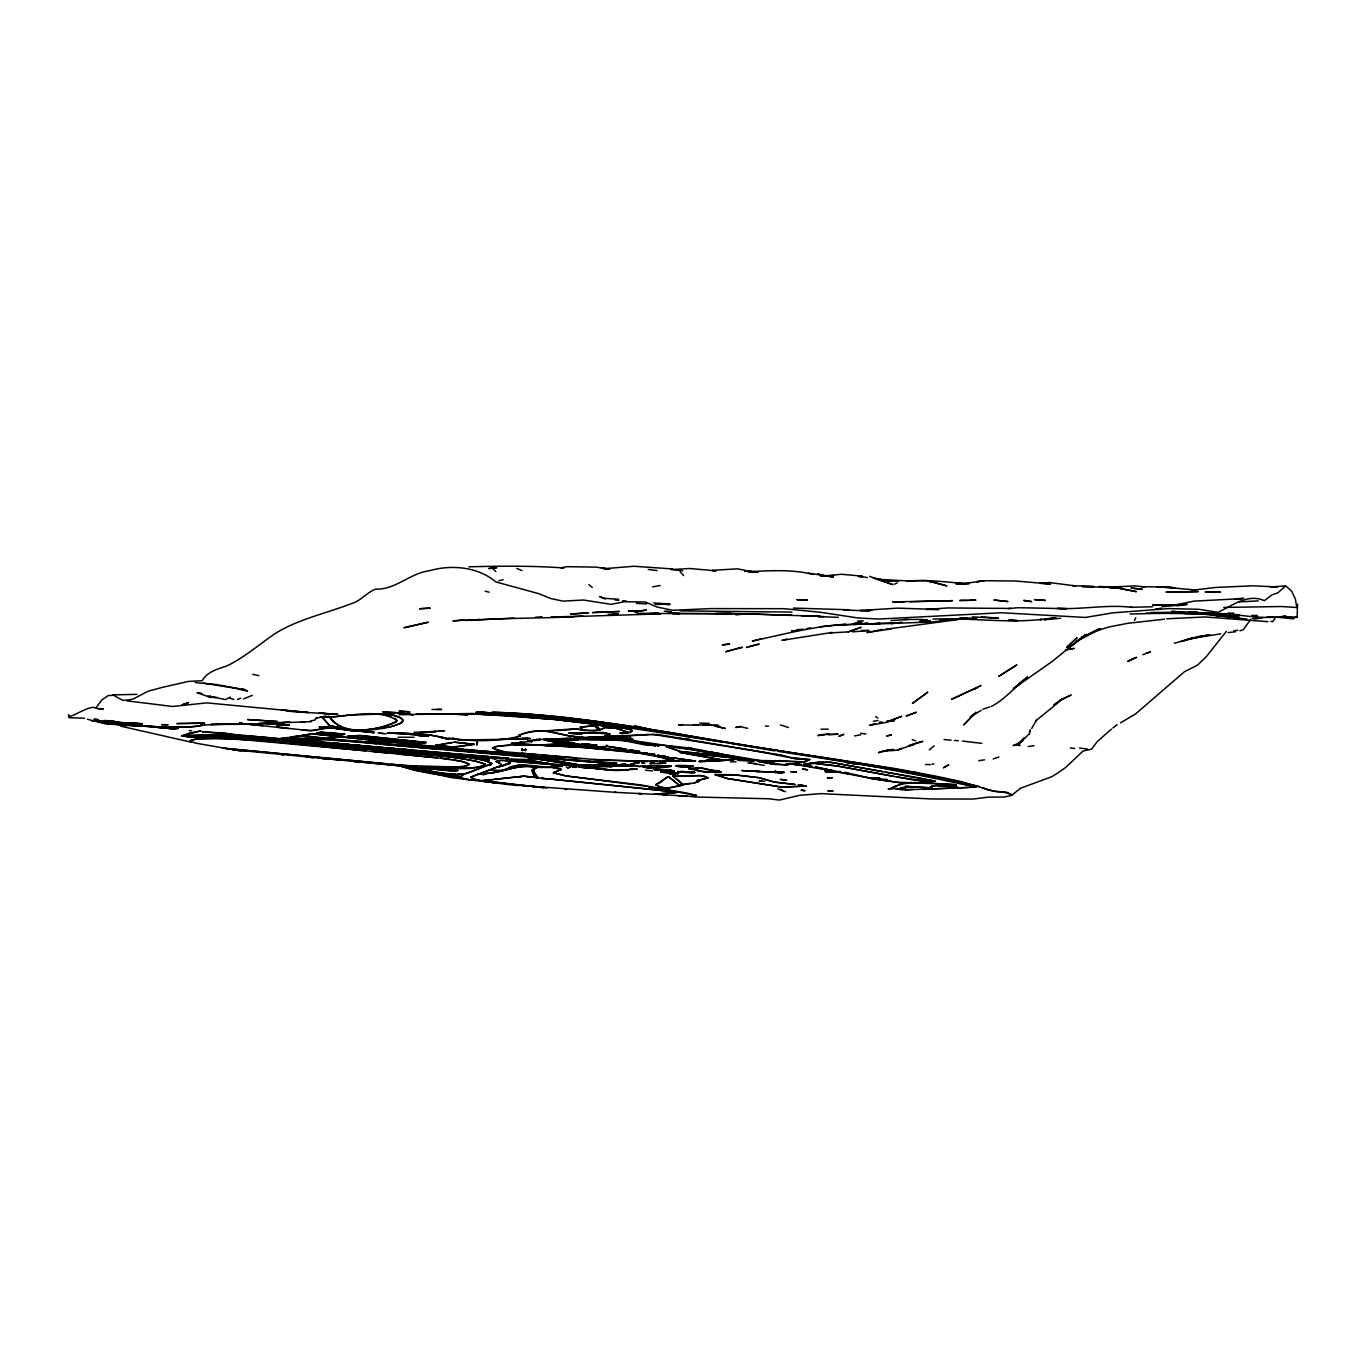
<?xml version="1.0" encoding="UTF-8"?>
<svg xmlns="http://www.w3.org/2000/svg" width="1366" height="1366" viewBox="0 0 1366 1366"><rect width="100%" height="100%" fill="white"/><g stroke="black" fill="none" stroke-linecap="round" stroke-linejoin="round"><path stroke-width="1.5" d="M477.639 742.865L476.922 742.301L476.819 744.88L477.11 742.131M630.46 736.991L629.88 736.94M690.615 748.653L691.281 747.987M655.851 745.938L620.232 738.767L586.168 737.862M658.378 745.768L657.934 746.195M691.862 748.841L691.794 748.141M525.688 750.224L525.586 749.302M585.519 745.204L585.382 746.382M524.988 749.951L526.064 749.524L524.885 749.183M476.785 744.572L477.075 742.967M585.058 745.938L585.28 745.443M521.641 749.353C523.28 750.224 522.239 750.122 521.71 749.934M585.246 744.931L585.092 746.297L585.211 745.375M662.066 756.064L668.111 757.02L657.712 755.415L668.111 757.02M476.768 744.009L477.297 743.172L477.246 744.658M688.157 747.868L687.952 748.756L688.464 747.936M661.895 756.269L662.834 756.559M602.901 737.23L603.567 737.913L603.055 736.786M688.823 748.875L688.362 747.783M587.124 746.348L586.936 745.204M603.448 736.957L603.191 737.367M606.828 745.58L606.709 745.085M525.739 749.763L524.971 749.78M525.5 750.737L524.92 749.729M655.731 745.648L625.987 739.569M1029.298 734.43L1030.135 731.032M688.498 747.424L688.635 748.841M522.495 750.566L522.58 749.371M606.777 745.853L606.197 745.631M1223.731 607.426L1281.462 606.521L1296.812 607.511L1297.529 604.131L1297.137 617.552L1296.027 616.595L1293.38 618.832L1273.402 616.834M1036.777 719.523L1031.689 728.505M201.827 693.382L197.08 692.647L210.005 697.343L210.466 695.994M1029.332 732.108L1030.374 729.82M658.241 746.246L658.412 745.87M522.666 750.515L521.949 749.114M1134.463 620.369L1135.761 617.774M1250.778 619.242L1243.265 629.811L1239.969 630.819M1226.344 631.399L1206.144 656.858L1197.572 665.088L1184.442 671.731L1135.487 714.008L1120.53 722.836M1019.565 743.445L1016.611 745.358L1024.073 737.862M1275.144 618.337L1272.685 621.65L1270.892 621.291M1028.547 734.43L1021.017 742.08L1013.111 745.631L1018.063 744.641L1022.758 740.116L1021.017 742.08M316.844 717.457L314.743 720.155L310.406 720.872M694.85 772.507L677.656 771.653L681.532 771.585A24.844 1.366 3.4 0 0 685.664 771.739M522.307 750.395C523.212 749.029 521.146 749.763 522.819 749.627M522.051 749.08L522.188 749.797M201.929 731.408L202.749 731.92C271.117 736.889 343.173 746.604 414.359 751.881L478.134 757.618L508.135 757.959L493.98 758.574M975.922 712.113L963.645 724.936L974.624 713.872L970.321 716.962L981.164 710.354M242.277 723.399L240.211 723.399M619.037 738.357L588.541 736.94L610.5 737.316L604.489 736.308L606.606 736.206A21.412 1.093 2.5 0 1 610.124 736.291L613.966 736.564L605.821 736.547L611.285 736.411M788.899 763.816L787.636 764.943L770.1 763.44L774.778 763.201M667.001 771.107L654.143 769.604L658.924 769.365M1094.098 631.365L1098.554 629.111L1086.072 635.48L1100.723 628.787L1076.528 641.388L1080.933 638.69L1068.861 647.706L1079.482 639.373L1051.94 661.639L1013.316 688.703L1017.004 685.544M1018.37 684.383L1023.885 679.756C1013.521 689.062 1003.651 699.973 991.392 706.478M929.324 749.849L934.173 745.87M1112.829 728.01L1117.166 724.663M1068.861 647.706L1074.41 643.625M1053.698 704.873L1060.358 700.058L1070.961 695.089L1060.358 700.058L1064.473 698.521M654.16 769.502L669.34 769.809L674.292 771.039L667.803 771.158M522.666 749.473L522.239 749.644M1035.787 720.838L1062.133 699.392M1086.226 634.387L1080.984 637.82L1086.346 634.439L1081.804 637.256M550.993 779.132L553.128 779.286L541.551 778.381L550.993 779.132L549.576 778.996M567.761 768.136L570.715 766.377M1111.395 729.12L1097.12 741.755L1091.622 749.131L1083.05 751.044L1065.634 767.47L1057.335 773.327L1051.427 776.861L1020.351 788.302L1011.643 795.422L1004.061 797.027L988.045 797.181L973.258 799.042L931.8 798.973L820.983 793.629L799.691 795.319L779.491 800.066L768.597 798.769L695.909 797.01L690.872 796.412L696.404 795.388L686.637 793.048L640.978 784.955L566.497 776.025L553.384 772.763L561.306 769.417L551.096 767.248L537.197 767.368L534.772 768.751L533.713 770.424L534.96 773.993L538.238 777.783L523.793 776.161L494.475 779.405M967.674 787.465L905.334 789.872L906.051 789.394L902.397 788.284M789.258 764.038L787.67 764.943L775.29 764.448L758.933 761.647L771.244 762.433L757.191 760.794L804.557 761.784L795.917 763.013L796.805 763.065L805.086 761.921L809.731 759.547L794.534 758.523L762.791 752.29L764.738 752.546M243.575 698.863L252.266 695.379M562.143 766.087L543.514 767.043L519.029 764.926L501.663 770.8L490.155 769.792L470.86 777.117L473.097 778.842L481.686 781.028L508.664 784.665L616.032 792.382L614.512 792.297M566.173 766.941L568.393 767.76L573.157 765.319L568.393 764.243L579.901 765.267L536.838 758.13M568.393 767.76L572.456 765.728M653.272 762.484L650.148 763.731L653.341 762.604M670.211 773.907L675.145 774.198L670.04 773.924M1019.497 743.582L1016.031 745.204L1018.063 744.641M661.725 756.696L661.69 755.74M237.513 699.494L240.655 698.077M897.24 750.327L901.56 748.414C894.508 752.444 885.766 748.961 878.44 752.683L888.224 750.275L882.812 751.3M913.82 743.838L909.073 745.819L922.818 741.379L915.408 743.189M502.5 766.155L509.928 763.133M506.445 758.062L491.931 758.403L493.143 758.523M576.452 766.702L572.542 766.753L577.101 766.463M499.324 767.06L509.877 762.894L505.983 764.14L509.006 762.996M576.691 766.668L572.542 766.753M932.039 764.448L933.866 763.731M488.106 770.595L470.843 777.066L474.548 779.337L490.684 782.359M1296.812 607.511L1295.429 599.298L1291.724 591.222L1285.713 585.963L1277.808 592.81L1271.951 594.893L1264.318 600.716C1247.961 593.1 1232.354 605.684 1217.926 612.327L1199.177 609.321L1168.852 608.587L1112.556 612.89L1085.424 617.449L1001.568 612.753L879.123 619.037L857.899 617.961L820.983 612.344L784.306 608.69L710.593 608.587L672.806 610.312L656.978 607.016L645.247 601.945L624.245 601.774L610.961 604.353L583.624 600.033L562.98 601.125L550.618 598.496L539.092 593.749L495.721 581.899C478.185 566.719 451.036 564.38 429.197 570.8C409.715 573.293 395.559 589.907 375.667 589.122C366.703 592.434 360.778 600.989 351.438 603.635C326.218 613.368 299.154 618.9 275.864 633.09C259.438 644.171 244.497 657.541 226.483 666.096C217.331 669.084 207.325 671.765 202.134 680.712L188.269 681.446L161.717 687.542L148.091 691.196L133.185 698.999L128.916 699.836L122.82 700.382L113.515 695.26L108.119 695.584L101.869 699.887L95.722 708.186C90.344 703.422 65.841 722.085 68.642 714.725L69.137 717.696L84.419 718.26M894.098 584.204L897.308 583.009M925.345 778.944L919.216 779.952L921.504 780.327L913.239 779.969L837.187 766.036L814.153 763.355L803.959 764.226L817.995 762.313L830.272 762.262L935.147 781.13L921.077 782.291L928.88 781.574L897.274 776.964M569.178 733.03L577.237 732.859M503.934 765.062L505.847 764.345L503.439 765.233M497.975 757.823L495.124 758.847L491.367 757.874M848.252 631.895L860.853 627.37L848.252 631.895L830.067 632.919L832.236 632.441L781.967 640.347L787.072 639.1M510.44 763.099L506.803 764.397L510.389 763.218M993.202 758.984L998.888 756.969M875.077 723.536L869.647 725.431L887.541 722.102L901.628 716.33L891.435 720.019M645.213 765.694C638.076 767.999 622.042 763.406 639.288 762.791L630.58 764.004L639.168 766.685L645.264 765.728M989.838 706.922L982.82 709.193M1142.744 654.707L1150.377 651.923L1146.211 653.187M757.959 639.732L761.204 638.656M1092.595 632.116L1108.646 627.045L1127.906 623.289L1164.549 619.174M674.292 771.039L654.143 769.604M1194.943 637.341L1174.333 643.284M726.097 759.906L743.565 758.847L679.961 752.393L724.731 760.367M732.893 649.635L725.756 651.753L742.421 647.262L734.686 649.106M1237.818 630.272L1233.891 630.665M488.618 770.304L501.407 765.336L499.99 763.235L496.012 761.528L500.212 760.367L555.399 764.823M725.978 759.889L737.35 759.001M669.579 773.976L674.514 774.078M693.638 783.162L698.88 781.386L696.882 780.703L707.981 777.886L701.356 775.683L672.653 776.042L682.88 784.528L693.638 783.162L698.88 781.386L696.899 780.669L707.981 777.886L703.763 775.854L698.589 775.564L672.653 776.042L674.667 777.032M498.829 758.471L508.118 757.993M1184.715 640.432L1181.163 641.405L1203.975 635.805M1201.721 635.89L1196.292 636.949M539.826 787.379L538.853 787.294L544.351 787.431L523.519 785.552M908.8 745.751L913.717 744.487L899.152 749.473M882.351 629.402L866.915 632.578L891.281 628.906M690.906 783.281L682.88 784.511L676.255 778.552M315.478 718.55L325.893 715.972M612.173 770.236L637.017 769.126L630.46 769.041M562.69 740.252L563.697 740.27L555.159 738.835L543.634 739.228L566.6 743.736L574.523 742.745L553.93 740.765L558.882 740.56M498.795 580.755L503.183 579.747M756.098 640.159L752.359 641.03C783.316 634.422 813.863 626.14 845.691 624.313L820.061 626.687M572.013 743.326L574.523 742.763M420.694 766.582C426.09 767.999 500.639 768.273 453.17 759.769M289.626 721.76L266.746 723.673L210.842 724.424L238.521 724.339M1199.689 636.829L1209.764 634.627L1205.854 635.395M347.732 736.24L359.839 735.506L426.312 742.472L419.994 743.685L347.732 736.24L359.839 735.506L426.329 742.489L419.994 743.685L362.195 737.76M907.041 581.148C926.472 579.372 946.416 582.036 966.001 583.709L955.978 583.982L969.331 583.538L962.296 583.965M327.925 714.725L332.775 713.923L330.555 714.179M1176.604 604.643L1194.106 601.108L1242.445 598.615L1234.676 599.059M795.422 761.886L804.557 761.784L795.78 762.962L798.41 762.877M891.315 720.172L895.037 719.455L891.213 720.087M604.489 736.223L625.679 736.172L649.396 734.293M1054.569 617.825L1039.85 619.618L1041.677 619.43C1005.581 623.374 969.245 617.534 932.995 619.105M451.89 742.694L435.583 745.29L455.254 747.236L474.326 744.299L454.519 742.199L442.021 744.111M596.635 725.79L600.084 725.158L603.909 726.388L604.455 727.958L599.213 730.281L594.944 725.909L596.635 725.79L599.572 728.863M652.589 586.885L660.222 585.502M806.913 628.514L810.687 627.848M1056.003 617.688L1044.17 619.754L1060.716 618.269M464.508 766.258L469.426 764.209L461.554 761.323L440.655 758.181L261.777 740.645L215.76 738.289L195.816 739.057L190.096 740.782L194.723 742.967L240.365 750.941M873.437 721.265L878.099 720.445M202.749 731.92L224.741 732.996L234.918 734.857L181.951 735.864L191.701 737.264L218.44 736.325L266.831 737.896L392.554 750.429M437.598 744.931L435.583 745.29L448.816 746.57M1220.76 633.858L1187.43 639.049L1196.445 637.495M322.052 732.091L316.741 732.944L339.246 735.335L344.659 734.208L322.052 732.091L316.741 732.961L339.246 735.318L344.659 734.242L328.147 732.671M854.57 735.881L860.717 734.84M882.214 722.033L879.226 722.136M517.048 777.288L521.607 776.554M723.382 760.145L706.598 760.094L711.942 761.118L699.119 761.46L706.649 761.34M685.254 772.405L686.756 772.149L677.656 771.653L691.555 772.951M204.456 724.748C186.083 732.381 36.745 718.482 141.108 723.843M1177.219 605.872L1187.105 604.353L1161.937 606.794M242.175 723.587L239.511 722.887M200.734 725.346C183.164 731.527 33.774 719.131 141.808 723.843M875.623 623.596L871.969 624.142L932.739 621.957L947.628 620.044L940.986 620.266M543.685 778.398L523.81 776.178L482.352 780.635L510.628 784.152M960.383 619.259L965.164 618.559L958.881 618.764M339.502 728.693L347.954 729.683M978.722 760.674L984.51 759.837M175.07 728.829L178.007 728.42L153.214 726.61L175.07 728.829L164.518 727.429M375.309 741.892L370.664 742.455L410.517 745.973L421.548 745.221L395.525 742.523M493.416 779.576L482.335 780.601L543.412 787.687M708.527 761.186L729.205 760.179M984.391 580.704L976.827 581.728L984.391 580.704L1015.911 581.045L1050.591 583.999L1040.021 583.333L1049.395 582.514L1075.588 585.963L1072.669 585.621L1094.115 586.56L1082.384 586.56L1113.836 587.465L1099.374 586.543L1112.624 587.09L1136.461 591.666L1119.488 588.353M801.176 762.57L809.731 759.53L794.568 758.54L782.189 755.278L657.763 734.481L605.548 736.206M377.87 741.533L370.664 742.523L410.517 745.956L421.548 745.221L339.178 736.667L327.994 738.665C348.979 741.704 369.964 741.875 390.898 742.011L377.853 741.533L381.78 741.072M890.939 620.591L908.253 619.413M311.448 721.658L258.276 723.57L280.611 722.853M1028.222 746.502L1034.028 745.734M886.79 750.241L893.654 749.353M650.404 763.031L654.365 762.996L650.284 763.082L651.855 762.826M871.815 610.312L865.498 611.097L869.083 610.858M791.785 631.177L798.683 630.307L791.512 630.99M902.175 622.179L891.144 623.562L899.562 622.742L877.45 623.34M646.699 613.897L658.395 612.856M925.158 619.857L920.308 620.437L927.309 619.669M970.287 618.098L959.82 618.935M780.601 772.456L784.323 772.405L777.852 772.541L783.725 772.08L778.569 772.541L782.803 772.405L778.774 772.524L780.669 772.507M923.177 789.377L975.939 787.14L946.758 779.884M475.795 619.805L465.43 620.386L514.094 618.166M479.893 619.327L470.621 620.403C507.879 617.483 545.461 618.747 582.736 616.134L551.147 617.005L556.303 616.732M960.537 584.067L981.078 581.131M1285.713 585.963L1270.824 586.885M616.459 613.966L612.822 614.376L618.388 614.017L608.092 614.273M1227.966 632.629L1235.581 631.758M733.422 760.111L726.114 759.616M694.628 772.593L692.938 772.797A4.696 1.212 -0.5 0 1 692.101 772.934L691.845 772.934M654.109 794.261L678.373 792.263L669.46 791.495L678.373 792.246L653.836 794.312L615.707 792.365M492.392 568.154L488.789 568.546L496.763 567.675L492.392 568.154L495.773 571.534M891.896 581.216L886.141 581.113L898.657 581.131M955.193 788.114L957.703 787.397L953.895 786.201L956.217 784.938L953.178 784.255L898.982 782.53L878.543 779.662L887.012 779.559L874.684 779.235L870.142 778.227L879.841 778.176L869.886 778.057L844.82 772.388M826.293 575.854L833.123 576.998L826.293 575.854L841.234 574.266L862.373 576.111M650.609 763.662L665.652 763.235L660.068 761.511M1267.955 621.667L1205.085 616.954L1166.718 618.798M657.37 763.56L665.652 763.201L659.727 761.494M794.824 764.243L785.809 764.14L794.397 764.294M438.281 731.271L444.565 730.673L420.199 732.688M672.738 792.775L675.145 792.553M542.029 616.749L535.438 617.278M976.758 618.149L939.962 620.318M502.09 757.823L508.067 757.942M278.288 725.705L289.268 724.97L277.23 725.329L289.268 724.97M1008.279 608.604L1017.96 607.716L1066.505 608.655L1057.472 608.433C1082.435 609.629 1107.143 604.301 1132.055 607.341L1130.399 607.289L1152.562 606.777M958.795 619.481L884.98 629.367M389.515 713.769L393.835 713.189M326.44 726.9L325.33 727.002L353.316 730.861L373.396 731.954M327.925 726.712L319.217 726.832L347.596 729.393L329.565 725.619L322.325 717.406L319.729 717.218C344.864 718.653 373.738 706.768 396.686 720.019L396.806 720.906C379.185 731.169 342.951 736.769 329.735 717.099L322.308 717.321L329.565 725.619L347.476 729.359L319.32 726.729L329.121 726.661M676.614 773.515L677.809 773.429L674.445 773.105A25.544 3.483 5 0 1 671.287 772.917L662.647 772.456M1102.789 587.482L1134.48 585.894L1145.203 586.885M796.941 629.709L803.14 629.18M1234.505 598.974L1243.794 598.171M468.862 566.822C500.69 565.985 532.313 565.678 564.056 567.983L560.965 567.897L566.702 566.685L596.139 567.129L606.965 568.905L601.399 568.119M922.716 619.413L903.541 619.515M326.798 726.883L325.501 726.985L351.096 730.673L373.721 732.091L366.6 731.698M459.147 766.77L463.023 766.582M596.344 612.327L592.485 612.634L619.396 611.49L596.344 612.327L602.133 611.9M1258.24 600.886L1239.406 601.894M939.893 620.13L947.987 619.532M712.096 570.339L737.503 568.837L751.249 571.62L744.555 571.09L758.369 571.944L748.022 571.603C769.673 570.868 792.229 568.99 813.419 574.54M1141.242 586.748L1162.842 586.936L1195.728 590.095L1192.074 590.266L1215.825 587.431L1253.203 585.809L1277.517 586.987L1271.234 586.868M516.16 755.057L453.836 749.78L455.544 749.661M112.849 694.901L136.993 694.355M666.266 761.135L673.677 760.281L669.186 757.976L672.738 757.857L695.567 761.084L672.738 757.857L669.186 757.976L673.848 759.411L673.148 760.503L663.722 761.186L691.794 760.76M929.939 620.796L920.086 621.41L930.109 620.796M682.59 724.697L678.56 724.919L698.231 725.192M650.148 789.36L552.513 779.269L656.619 789.907L650.148 789.36L651.667 789.514M921.504 780.327L918.857 780.481L928.88 781.574L920.223 782.086L921.35 782.342L935.147 781.13L926.814 779.44M519.934 742.182L523.998 742.967L511.345 743.497L537.589 745.068L563.851 743.838L540.919 739.262L536.035 739.501L540.133 740.218L527.942 740.833L532.023 741.55L519.934 742.182L523.998 742.95L511.345 743.497L585.365 747.595L641.03 753.349M886.141 581.113L889.659 580.926L885.544 581.113M1253.937 618.9L1262.133 618.115L1252.434 618.491M413.966 732.261L436.198 731.476M497.036 758.574L447.16 754.698M427.609 731.954L435.959 731.51M537.589 745.068L563.851 743.838L545.802 740.201M663.261 761.016L670.911 759.598L654.946 755.518L626.14 751.471L581.25 747.322L536.975 745.119M1190.128 612.617L1130.075 614.017M509.808 745.221L497.361 746.28L492.323 748.022L503.678 751.659L603.926 760.333L657.336 761.186M558.779 744.658L544.658 745.375L571.534 746.399L587.517 745.58L575.479 743.804L559.206 744.641M843.693 609.936L865.634 610.79L869.408 610.551L860.324 610.517L897.411 608.126L938.749 609.492L926.472 609.424L947.628 607.955L1010.994 608.451M391.154 713.684L347.101 715.238L329.735 717.099C344.13 737.657 375.94 729.82 396.02 722.255L396.874 720.565L394.859 718.294M623.767 739.33L595.098 737.674L558.387 738.767C588.814 741.277 619.942 736.889 649.892 745.255L655.8 745.358L646.562 745.273L620.232 739.809L588.029 739.501M473.848 713.479L399.026 714.708M592.298 765.831L612.036 766.668L579.491 765.985L588.114 766.036M99.052 709.056L103.44 708.869L96.61 708.459M540.919 739.262L527.942 740.816L532.023 741.567M951.06 740.201L944.06 739.535M458.122 774.249L464.15 774.129L470.433 772.149L492.016 763.526C476.085 755.979 456.534 757.174 439.237 754.476M845.161 609.919L848.849 609.765L793.407 608.075M774.864 760.623L801.808 761.904M484.503 712.369L475.931 712.369M778.569 772.541L780.396 772.456L775.103 772.371M509.159 739.091L529.598 738.34M619.891 750.412L630.768 749.985L639.63 751.573L619.891 750.412L639.63 751.573L630.768 749.985M727.224 760.196L699.119 761.477L711.959 761.135L706.598 760.094L721.043 760.589M585.809 767.111L610.568 770.27L618.525 769.775M857.438 621.052L863.278 620.83M420.147 735.779L428.907 735.659L387.534 732.808L428.907 735.659L418.32 735.83M498.761 739.569L528.335 738.408L522.58 738.477M531.733 757.396L337.931 740.423L299.939 735.796L290.343 737.145C318.841 740.509 347.63 739.996 376.623 743.753M662.8 771.79L660.888 771.841L667.393 772.2M913.188 789.343L902.414 789.889L891.298 788.045L903.404 783.111L911.976 782.616L898.982 782.53L878.543 779.662M910.063 601.757L952.563 600.664L892.681 601.911L904.275 601.843M455.749 766.992L404.336 765.506L222.607 748.107L384.717 763.645M419.943 713.974L416.169 714.111L454.776 714.162L467.496 715.323M598.974 764.038L600.886 763.97M514.248 744.948L533.747 744.931C527.276 744.282 470.587 745.016 503.747 751.676M462.886 749.183L451.958 749.592L412.617 746.195L423.631 745.426L462.886 749.183L456.09 748.551M597.062 746.809L608.331 746.485L625.85 749.114L611.78 749.592L597.062 746.809L611.78 749.592L625.85 749.08L608.331 746.485M773.156 760.725L755.022 760.503L709.517 751.932C681.702 744.897 652.863 746.553 625.15 739.347L633.209 739.604L588.541 736.94L610.5 737.316L604.557 736.308M646.391 766.497L653.358 765.643M968.972 600.374L975.887 600.169L959.735 600.459L967.248 600.425M393.937 713.65L387.807 713.82L400.682 717.799L403.243 720.565L402.167 722.409C388.371 729.461 371.911 729.649 356.782 730.895L360.709 731.339L356.782 730.895L391.53 726.507L400.033 723.724L403.107 720.138C398.104 715.016 389.566 713.752 382.634 714.059L390.796 716.382M487.303 712.352L476.905 712.403M651.702 734.208L758.028 751.454M521.966 738.835L530.537 738.596M562.468 766.087C544.795 770.27 526.815 761.34 509.569 767.129C504.737 772.234 477.844 771.602 499.119 766.77L501.51 764.431L496.148 761.255L502.825 760.247L553.862 764.67M345.256 728.829L347.664 728.761M414.069 737.264L398.189 737.213M660.529 761.101L649.567 761.443M647.996 761.511L593.817 759.479M730.383 761.904L736.069 761.75M681.634 771.585L683.29 771.551M830.033 575.752L833.772 575.667L820.625 575.735L833.772 575.667M383.18 711.84L386.493 711.754M455.1 739.143L452.488 738.221C474.326 742.148 498.863 741.396 520.326 736.052L518.551 735.608C544.061 723.348 563.97 739.382 590.197 737.145M571.261 738.272L558.37 738.801L566.975 740.287L578.33 739.979M659.846 761.101L670.86 759.53L642.02 753.469M560.35 764.499L564.995 764.379M772.149 760.76L763.867 760.999M685.886 771.807L689.642 771.79A24.076 3.159 8.4 0 0 691.896 771.927L694.645 772.336L681.532 771.585M840.346 771.636L825.884 771.91L824.979 770.646L833.055 770.714L815.417 766.992L833.055 770.714L824.979 770.646L825.884 771.978L840.432 771.602M962.04 618.286L967.435 618.166L959.53 618.183M852.572 631.86L869.032 630.494L861.485 630.494M578.057 732.808L580.294 732.808M382.6 711.857L386.356 711.771M200.665 725.056L227.439 724.117L220.199 724.065M596.703 732.62L609.987 733.986L602.867 732.5L575.701 732.893L581.626 734.225L575.701 732.876M645.298 766.548L643.147 767.009A8.555 0.922 -7.4 0 0 643.386 767.163L649.379 768.051M579.884 732.774L589.685 732.722M600.05 732.586L609.953 733.935L587.517 732.722M628.787 770.014L616.339 770.595L594.603 768.255M655.253 604.438L670.074 604.148L653.631 602.884M919.403 621.684L923.655 621.598L919.933 621.598M663.654 761.186L679.5 760.93M660.068 765.694L655.304 765.677M660.649 765.694L667.154 765.78M339.793 728.129C326.884 726.2 314.624 732.296 301.818 729.837M582.565 732.757L569.127 733.132L581.592 734.225L569.178 733.115M1208.329 612.941L1188.403 612.412M576.725 732.842L578.245 732.859M671.304 569.588L689.728 568.495L716.04 570.868L712.13 570.612M222.931 735.489L219.38 735.352L226.124 735.454L224.758 735.489M1238.057 614.683L1234.335 614.717L1238.279 614.734M821 729.222L828.172 729.137M591.82 732.671L596.891 732.671M591.615 732.705L595.439 732.671M568.393 764.243L573.174 765.336L553.554 764.96L547.254 763.304L506.342 759.325L525.808 759.496M778.74 772.49L782.65 772.456L775.649 772.353M431.963 709.483L441.696 709.432L437.069 709.449M671.867 746.604L666.318 746.621L680.2 751.471L731.032 756.798L693.962 749.78L666.488 746.604L680.217 751.471L731.032 756.815L679.927 747.578M971.738 787.345L975.939 787.158C845.212 758.01 711.823 741.226 579.577 720.189M682.573 760.777L694.269 760.982M616.015 769.878L618.832 769.997L606.88 769.878L585.263 767.06M519.046 755.074L524.476 755.057C487.286 749.849 449.875 750.105 412.617 746.212L423.631 745.426L443.455 747.39M552.325 764.499L528.557 759.667L532.552 759.445L528.557 759.667C545.205 765.472 562.792 763.918 579.901 765.284L527.703 757.515L570.988 764.157L569.127 763.918M773.566 764.106L770.014 763.406L774.215 763.543L773.583 762.894M877.365 779.593L887.61 779.662M285.135 725.09L281.037 725.09L289.063 725.175M339.195 728.146L326.986 727.719L311.687 730.827L276.325 727.156M455.441 774.232L438.452 772.849L412.891 767.111M1290.87 616.783L1280.164 616.749L1285.85 616.134C1266.999 619.122 1247.807 616.39 1229.127 613.795L1233.737 613.317L1228.615 614.102L1205.358 612.566M573.174 765.336L553.52 764.943L547.237 763.287L506.308 759.291L532.433 759.991L527.481 759.581M466.352 713.769L470.638 713.889L464.457 713.718M799.964 758.437L792.621 757.737M1237.664 615.332L1184.629 613.454L1192.228 613.232L1200.782 613.795L1145.903 613.18M823.886 616.578L817.773 616.544L838.331 617.381M161.598 724.68L166.976 724.714M746.57 760.247L737.777 760.264L754.083 760.64L737.777 760.281L754.083 760.623L752.171 760.418M669.408 765.95L650.882 765.66L643.096 766.992L653.272 768.443M1114.041 588.063L1110.114 588.046L1121.93 588.131M1213.571 592.007L1205.188 591.939L1220.623 592.229L1213.571 592.007L1214.664 592.024M680.166 610.858L791.99 612.122M210.005 697.343L216.87 697.394M630.324 769.024L636.027 769.16M608.024 769.536L578.33 767.146L587.482 767.521M1197.419 611.934L1150.94 612.531M483.786 712.54L476.119 712.369M161.803 724.646L168.172 724.731M420.352 746.246L417.398 745.802L430.768 746.16L419.721 746.758L424.502 746.468L422.948 746.297M573.942 766.275L576.725 766.326M693.484 724.783L718.789 725.448L702.636 725.09M1239.116 617.073L1228.495 616.886L1239.116 617.534M637.017 613.3L679.397 613.59L670.501 612.634M276.957 724.714L288.96 725.005M580.909 616.339L660.837 613.863L649.038 613.607M921.913 787.482L932.244 787.67L931.014 787.311L932.227 785.894L937.264 785.621L952.887 786.731M464.969 713.752L506.581 715.46L560.811 720.07L556.782 719.677M765.336 726.097L768.495 726.166M607.272 736.206L606.163 736.189L612.805 736.479M925.414 764.499L930.314 764.619M483.974 712.574L518.09 714.281L575.889 719.762M930.007 581.779L934.207 581.899L930.434 581.353L946.911 585.912L926.028 580.55L907.246 580.943L908.202 580.96L879.704 579.406L885.544 580.482L873.13 577.886L892.647 584.614L869.63 576.332M476.427 712.369L538.614 715.955M699.648 723.092L709.159 723.365M583.282 737.316L568.58 735.881L546.229 730.981L575.137 728.71L584.921 730.571L582.906 730.195L580.277 727.173L594.466 725.875L598.854 730.059L597.574 730.281L582.889 730.264L580.26 727.002L600.084 725.175L605.138 727.241L614.956 728.061L628.104 732.313L620.164 733.098L621.769 733.474L630.716 732.176L632.202 730.69L629.658 729.222L615.485 726.934M467.821 713.803L484.862 714.367M654.655 794.175L690.855 796.446L696.472 795.388L648.372 786.936M552.871 719.301L482.01 714.298L486.381 714.469M397.113 732.859L427.353 734.601L443.591 737.64M231.947 738.682L200.887 738.596L191.36 739.928L190.028 741.175L191.223 742.182L120.806 726.183L130.607 725.056L162.4 727.139M718.601 772.08L721.043 771.91L699.392 767.914M762.228 781.198L759.223 781.096L764.755 781.369M1239.218 614.751L1218.984 614.649L1199.604 612.651L1217.447 614.7L1238.894 614.939M791.614 614.683C772.9 615.605 754.1 612.873 735.608 614.615L749.114 613.932L672.106 613.505L731.459 613.607L715.511 613.59L725.978 613.266L820.3 616.339L801.415 615.69M397.865 732.859L430.051 734.908L444.65 737.811M508.579 715.545L505.505 715.442L509.62 715.63M550.003 763.782L551.096 763.833M1118.003 587.534L1119.232 587.585M1079.601 748.056L1087.404 749.046M561.87 616.783L573.361 617.227M827.796 790.863L833.14 791.051L828.342 790.846M665.72 772.097L667.94 772.268M672.192 568.905L633.909 566.258L603.943 568.7L609.834 569.059L601.603 568.085M1286.721 616.732L1296.556 617.142M858.463 576.401L861.912 576.537M131.819 723.263L142.132 723.724L96.764 721.265L142.252 724.048M234.081 738.818L365.576 750.805M313.241 757.925L305.523 756.696M492.716 714.742L494.185 714.794L490.07 714.606M520.019 738.562L525.125 738.784L522.324 738.647M684.912 765.489L676.255 765.66A8.401 0.871 5.2 0 0 676.016 765.831C680.353 768.29 700.741 765.575 686.074 766.855A7.257 3.364 0.4 0 1 683.973 766.958C655.168 763.901 713.889 767.265 685.459 765.506M637.017 769.126L631.246 769.434M636.385 603.379L646.562 603.874M384.939 712.147L404.08 713.086L385.178 712.062M744.453 770.783L750.122 771.056M491.538 712.215C591.034 715.374 688.857 736.94 787.055 751.966M365.354 731.476L373.823 731.971M777.134 772.524L741.789 770.561L774.744 772.285M648.85 768.068L671.252 766.258L670.091 766.599A10.04 2.339 18.5 0 1 668.981 766.668L663.261 767.351A10.057 1.024 26.6 0 1 662.561 767.299L651.36 768.187A10.143 3.535 0.1 0 1 649.379 768.051M659.573 769.4L664.081 769.673M892.34 789.053L888.088 788.848L889.146 788.899M1275.724 616.8L1290.46 617.398L1267.17 616.698M748.619 770.987L758.608 771.5M621.735 738.357L631.895 738.647L617.073 736.735L620.044 736.752L618.235 736.291M178.007 728.42L103.748 723.468L87.39 719.233M452.812 753.639L324.015 742.558L298.334 739.621L301.527 739.16L290.343 737.162L299.939 735.779L324.34 738.955C315.853 741.806 306.957 736.376 298.334 739.621L354.443 745.068L341.893 743.872M664.747 794.91L666.932 795.029L662.595 794.79M819.685 575.359L826.054 575.718M954.39 740.474L958.317 740.696M576.845 765.609L594.142 766.907L611.575 765.814L594.876 766.907L579.679 765.763M217.023 684.571L195.27 682.607M301.152 721.897L304.823 722.102M125.809 722.955L91.744 720.77L125.996 722.955M417.552 766.428L391.086 764.277M1212.052 613.419L1227.078 614.307L1217.465 613.59M284.026 723.707L266.029 723.587L278.322 723.86L286.211 725.261L271.031 723.331L286.416 725.568M958.3 787.96L954.646 786.389L937.708 785.672L939.637 785.177L932.227 785.894L929.324 787.841L910.559 786.628L924.697 787.653M105.506 720.633L113.207 721.077M427.609 747.475L434.729 748.073M922.972 778.569L885.834 772.149M972.148 616.903L998.614 618.269L981.369 616.8M487.577 756.644L500.878 757.686L458.754 754.083M1228.819 616.869L1239.167 617.534M665.515 769.775L672.089 770.544M781.301 755.227L775.82 754.442M793.322 764.26L812.36 766.855M371.501 746.724L378.058 747.151M492.153 756.969L384.273 747.765M1183.571 612.19L1171.823 611.387L1184.168 612.07M340.151 743.702L331.682 742.865L326.218 743.77L377.05 748.636M1254.978 615.366L1257.266 615.537M618.644 599.281L603.926 598.257L599.554 596.549L605.309 598.991M493.416 712.301C555.313 713.889 616.254 724.151 677.382 733.73C777.698 752.683 879.636 762.57 978.893 786.44M340.1 743.685L331.665 742.848L326.235 743.77L402.441 750.702L408.195 749.746L396.943 748.739L400.938 749.114M513.172 715.904L517.236 716.211L514.487 715.989M108.426 720.667L114.317 721.111M568.922 742.25L553.93 740.782L563.697 740.252L555.159 738.852L543.634 739.228L566.6 743.736M752.546 771.056L759.291 771.568M559.257 758.591L554.733 758.25L616.715 763.201L599.162 762.433M717.85 772.029L698.726 771.329M402.936 749.302L408.229 749.712L402.441 750.702L326.764 743.958L327.942 743.941C279.484 738.443 230.752 732.33 181.951 735.864L191.684 737.247L216.767 736.667L255.066 738.323L369.315 749.285C407.683 755.381 448.287 752.529 485.459 764.226L482.83 766.292L472.021 767.794L434.439 767.965L457.917 770.39L453.358 771.039L363.971 762.33M590.778 744.521L581.626 743.907L596.84 745.255L594.142 744.897M393.152 750.054L442.003 754.254M395.85 750.275L406.129 751.215M669.767 765.985L671.321 766.275L668.23 765.848M808.33 573.157L827.028 575.957M671.184 569.366L682.778 570.766M93.981 719.284L97.857 719.592M541.073 754.971L575.957 757.942M1070.363 748.022L1074.581 748.38M538.989 715.921L609.834 723.997L672.328 733.764M702.5 768.102L688.652 768.734L704.685 771.978L720.975 772.131L719.438 771.09M380.26 744.163L440.518 749.353M366.276 746.195L347.015 744.385M645.469 770.151L652.436 770.902M664.235 611.234L671.423 611.848L665.908 611.268M535.574 717.662L539.536 718.004L538.545 717.918M521.385 753.229L538.75 754.749M446.46 749.763L530.452 756.901L527.703 757.515L535.13 758.625M955.363 582.787L966.001 583.709M793.185 764.192L802.286 765.455M802.918 765.643L869.886 778.074L879.841 778.176M104.243 720.514L112.166 721.231M383.317 749.183L467.548 757.259L484.11 760.23L492.016 763.526L462.032 774.932L461.179 776.571L444.804 774.727L418.611 769.519M352.155 746.878L430.102 753.725M353.111 730.144L374.182 732.739L352.411 730.093M569.246 759.581L591.768 761.716M1231.483 613.368L1227.949 613.18M549.713 718.994L550.635 719.079L548.91 718.909M333.27 714.333L319.149 713.035L337.863 714.333L292.512 711.652L281.447 709.859L308.118 712.506L206.847 702.875L172.56 706.478L126.679 700.826M109.16 720.855L112.439 721.163M387.244 752.922L371.825 751.402M397.352 753.947L436.796 757.806M341.005 760.094L317.954 757.891M536.36 786.833L510.867 784.169M620.284 737.162L623.237 737.435M455.834 739.04L448.441 738.306M248.458 751.232L232.818 749.763L281.43 754.408M558.079 719.814L610.517 726.217M485.511 756.423L488.174 756.679M301.681 756.354L453.358 771.056L457.917 770.407L434.388 767.982C450.063 766.838 472.687 772.097 485.254 764.089M614.973 599.93L618.832 600.323M622.708 600.699L626.567 601.074M637.905 788.062L639.339 788.199M281.02 754.356L302.484 756.423M490.855 782.394L451.736 777.681L400.699 766.155M542.695 718.294L546.741 718.687L543.531 718.379M759.837 751.624L762.74 752.29L753.537 750.651M669.818 772.49L672.038 772.746L668.264 772.49L669.716 772.832M494.799 782.496L497.634 782.769M529.837 717.133L527.925 716.979L532.194 717.355L531.135 717.252M389.395 713.598L390.556 713.718M448.697 738.374L454.178 738.921M675.88 773.429L671.731 772.712M94.408 719.267L98.42 719.66M675.231 569.571L677.69 569.827M338.836 728.744L348.279 729.717M1251.905 615.366L1257.352 615.946M858.565 576.503L862.219 576.896M262.443 725.722L239.665 723.331L289.011 728.522M740.013 775.393L714.981 774.556L726.456 778.381L781.557 787.089L806.521 786.116L781.454 787.021L727.993 778.603L714.981 774.556L733.081 774.71L758.13 777.578M504.857 783.555L507.469 783.828M554.903 719.489L602.338 725.039L628.309 728.915L632.253 730.639L630.085 732.466L622.469 733.542L619.908 732.944L628.104 732.313L615.059 727.907L604.096 727.822C595.576 733.013 584.46 730.144 575.137 728.71C556.303 732.791 536.684 727.719 518.482 735.54L520.224 735.967L512.062 739.143L457.695 740.099M563.663 720.411L567.624 720.838M567.385 720.804L570.015 721.094M561.102 766.258L557.174 765.336L562.229 766.463M698.333 767.88L688.584 768.563L695.857 769.314L698.368 770.253L698.111 771.244M452.556 746.946L474.326 744.299L454.519 742.199M578.706 722.153L580.294 722.324M543.668 787.619L546.912 787.977M664.696 772.063L665.805 772.131M344.13 746.178C295.039 740.953 245.88 734.105 196.414 736.974L223.324 736.837L275.932 740.116L451.531 757.276L475.607 760.93L484.828 763.833M687.542 796.344L678.543 795.763L684.81 796.019M383.317 733.525L378.194 732.927L386.1 733.884M794.807 764.482L801.193 765.37M440.825 758.198L450.49 759.394M648.201 569.434L657.029 570.561M870.142 765.814L777.92 751.317M445.231 738.238L447.502 738.511L441.184 737.708M445.675 738.613L449.551 739.074L441.952 738.033M1246.953 619.105L1215.023 615.315L1227.112 616.612M724.595 760.367L679.978 752.461L743.565 758.881M981.761 743.377L962.432 741.089M740.935 775.512L758.676 777.715M1189.393 612.617L1223.748 616.476L1210.464 614.171M664.576 604.165L669.46 604.779M669.972 772.49C696.728 775.905 652.282 770.748 662.22 772.405M879.226 767.231L873.062 766.343M203.073 683.068L245.129 689.847L218.782 684.947M527.413 776.622L528.676 776.793M642.788 753.076L640.073 752.717L654.621 754.459L640.108 752.7L647.228 753.025M573.618 721.572L572.439 721.402M703.37 768.221L709.415 769.792M860.631 733.252L865.924 734.02M354.631 761.801L359.002 762.433M607.87 725.824L610.687 726.234M710.303 769.929L711.259 770.065M559.189 762.348L540.543 759.445M189.191 730.486L191.735 730.861M645.401 753.451L654.621 754.476L649.26 753.486M712.574 770.27L719.114 771.039M767.692 762.945L758.933 761.665L771.244 762.433C722.614 753.947 673.797 746.673 625.15 739.347L633.192 739.416M756.32 764.14L764.26 765.353M798.256 784.665L803.55 785.638M901.68 788.711L906.034 789.377L891.315 788.062C911.327 778.074 934.839 784.545 956.234 784.869L954.646 786.406L951.539 786.492L953.024 786.748M747.987 762.996L756.457 763.816L749.405 762.979M1018.814 745.29L1020.163 745.495M722.085 742.011L683.563 735.676M726.251 759.65L730.793 760.401M805.137 785.877L801.074 785.091M709.517 751.932L719.592 753.656L708.92 751.727M902.909 788.899L904.548 789.189M674.821 774.129L669.596 774.078M900.809 771.329L941.72 778.876M731.971 743.65L774.846 750.907M880.968 767.675L891.417 769.519M468.214 779.405L471.782 780.225C448.611 775.222 424.433 774.3 401.775 766.411M790.163 752.581L895.635 768.648L936.393 776.281L959 781.079L995.233 791.546L1006.383 792.126L1012.155 795.046C1003.105 790.094 991.938 792.946 982.547 787.653M598.854 747.919L602.85 748.756L586.219 747.304L594.227 746.963L602.867 748.756L586.202 747.322L596.31 747.39M413.676 769.656L400.579 766.121M892.971 776.161L838.997 766.241L814.153 763.27L803.908 764.226L818.012 762.313L831.279 762.399L882.146 771.5M665.566 756.491L657.712 755.415L662.954 756.423M444.531 738.203L447.331 738.75M869.357 764.875L872.447 765.489M685.834 738.323L689.864 739.45M779.201 760.435L780.174 760.623M238.367 689.198L247.57 691.042L243.131 689.096M861.57 576.452L867.41 577.63M207.991 695.943L225.458 699.597L230.222 697.138L230.051 698.18L233.859 699.409M415.588 770.219L466.728 779.03M320.908 758.215L325.313 759.12M874.803 779.269L870.142 778.227M913.051 771.807L919.181 773.139M1229.485 613.624L1232.935 614.376L1229.058 613.419M811.848 766.411L804.523 764.858L811.336 766.326M252.744 674.292L258.891 675.641M419.311 769.314L412.43 766.992M742.182 727.105L747.68 728.334M893.142 769.724L896.472 770.492M788.455 727.497L780.413 724.936M815.126 767.197L850.42 774.146L844.956 772.439M410.466 767.419L449.499 775.325L461.179 776.554L464.15 774.129L448.885 774.18L423.409 769.895M414.615 768.426L403.755 765.711M485.118 591.171L489.148 592.178M277.879 753.673L283.445 755.091M627.933 738.665L629.555 739.074M680.285 738.272L681.258 738.528M645.742 786.133L565.814 775.888L553.384 772.763L561.306 769.417L554.374 767.487L537.197 767.351L534.738 768.734L533.713 770.441L534.977 773.993L538.238 777.783M971.602 785.245L973.651 785.877M673.301 770.765L674.189 771.022M213.591 697.206L214.94 697.633M618.064 728.624L612.429 726.627L614.956 728.061M912.232 739.587L915.647 740.799M516.758 568.41L522 570.578M783.299 790.794L785.604 791.802M777.749 788.916L783.162 790.863L780.737 789.207M875.708 716.638L877.86 718.089M588.797 584.614L592.298 587.465M775.273 770.646L776.93 772.149M680.131 571.671L683.581 575.547M486.467 773.6L483.752 774.573L477.844 773.788L483.632 774.556L486.825 773.276C503.473 772.9 518.295 763.304 535.199 767.351L531.886 770.407L534.277 776.11L536.394 777.596L534.277 776.11L531.92 770.117L535.199 767.351C518.329 763.97 502.893 772.131 486.467 773.6M902.943 787.379L899.989 788.216L905.197 787.96L902.943 787.379M664.252 779.201L655.697 784.716L658.975 786.645L667.53 788.25L682.71 785.262L678.987 784.972L668.606 776.776L664.252 779.201M1076.425 638.264L1066.658 647.467L1077.108 637.717L1076.425 638.264M1027.42 677.041L1017.585 685.817L1027.42 677.041M666.164 777.527L661.178 782.12L655.697 784.716L656.858 784.733C664.166 791.512 674.155 785.621 682.59 785.296L678.987 784.972L668.589 776.776L666.164 777.527M927.634 692.255L912.505 703.405L927.634 692.255M1016.611 665.037L998.87 676.238L1016.611 665.037M644.632 763.082L641.661 762.706L644.632 763.082M977.168 687.576L951.539 699.324L980.993 685.493L974.146 689.181L977.168 687.576M946.348 766.07L943.343 767.829L948.824 764.789L946.348 766.07M491.282 764.55L488.943 765.455L491.282 764.55M486.211 760.623L489.182 759.94L486.211 760.623M1131.458 659.471L1127.701 661.4L1136.614 657.319L1131.458 659.471M189.891 733.098L181.951 735.864L200.819 730.861L189.891 733.098M188.491 702.585L182.259 704.788L188.491 702.585M819.685 734.823L817.824 735.625L829.247 734.071L819.685 734.823M840.039 735.745L838.861 736.257L843.881 734.362L840.039 735.745M891.315 734.857L886.688 736.018L891.315 734.857M916.159 712.318L906.29 715.955L916.159 712.318M906.546 786.731L904.087 787.653L909.363 786.833L905.334 786.304L906.546 786.731M428.07 622.264L404.199 627.694L428.07 622.264M738.391 726.712L735.711 727.515L741.379 726.592L738.391 726.712M754.51 645.111L746.348 647.467L759.155 644.12L754.51 645.111M582.411 743.736L590.283 745.529L596.822 745.255L582.411 743.736M1071.166 648.765L1065.463 649.909L1074.308 648.423L1071.166 648.765M861.485 621.923L852.708 623.989L861.485 621.923M285.545 737.794L279.945 738.699L288.585 737.435L299.752 739.501L285.545 737.794M157.141 726.832L155.639 727.156L174.848 728.932L155.656 727.156L174.848 728.932L157.141 726.832M1158.044 608.775L1155.414 609.338L1160.98 608.365L1158.044 608.775M333.475 736.957L325.859 738.425L301.596 735.523L312.131 733.832L336.599 736.445L325.859 738.408L301.596 735.523L312.131 733.815L336.599 736.445L333.475 736.957M339.178 736.667L328.011 738.665L368.581 742.216L379.663 740.867L339.178 736.667M646.135 610.039L634.9 611.951L646.135 610.039M963.047 618.064L956.832 619.105L963.047 618.064M661.929 790.163L660.529 790.402L671.082 791.495L655.748 789.924L661.929 790.163M518.175 755.159L517.168 755.296L560.282 758.232L517.185 755.261L560.265 758.215L518.192 755.159M1011.745 619.942L1008.262 620.352L1017.892 620.676L1011.745 619.942M584.033 767.282L582.104 767.282L587.346 767.504L582.104 767.282L587.346 767.504L584.033 767.299M727.924 644.257L722.29 644.872L729.666 644.103L727.924 644.257M624.945 764.209L607.392 765.677L632.919 766.275L624.945 764.209M576.896 745.904L544.658 745.375L575.479 743.804L587.517 745.614L576.896 745.904M606.282 764.721L581.592 765.319L535.472 757.327L615.912 764.004L606.282 764.721M624.928 764.226L607.392 765.694L632.919 766.258L624.928 764.226M607.972 764.567L581.575 765.319L535.472 757.327L615.929 764.004L607.972 764.567M430 608.16L419.652 608.741L430 608.16M867.769 623.289L838.707 625.065L880.302 623.442L853.562 624.45L867.769 623.289M837.853 734.225L828.377 734.567L837.853 734.225M461.179 620.215L452.931 620.898L464.747 620.113L461.179 620.215M575.82 613.675L570.544 614.102L588.575 612.805L575.82 613.675M1171.243 587.26L1156.951 586.851L1175.614 588.063L1171.243 587.26M1198.153 591.598L1166.24 592.041L1198.153 591.598M592.844 767.948L590.915 768.102L596.139 768.221L592.844 767.982M610.824 769.946L608.894 769.878L614.085 770.356L608.894 769.861L614.085 770.356L610.824 769.946M376.504 714.128L377.477 714.059L376.504 714.128M455.868 749.644L453.836 749.78L524.476 755.022L464.764 749.353L455.868 749.644M1176.194 605.258L1152.75 604.899L1176.194 605.258M907.912 786.44L906.785 786.509L911.583 786.765L907.912 786.44M601.501 768.836L599.572 768.699L604.779 769.195L601.501 768.836M633.329 610.824L628.377 611.046L639.92 611.131L633.329 610.824M532.091 761.886L524.868 761.716L532.091 761.904M830.272 777.766L827.403 777.886L832.372 777.698L830.272 777.766M204.524 723.16L177.187 723.57L204.524 723.16M890.752 720.804L886.995 720.855L894.201 720.787L890.752 720.804M794.944 784.425L774.061 782.069L759.564 777.8L773.959 782.018L795.114 784.494M807.391 600.084L797.078 599.742L807.391 600.084M1222.724 614.427L1211.044 614.239L1222.724 614.427M478.527 714.128L474.19 714.025L478.527 714.128M499.854 715.084L498.231 715.05L501.937 715.169L499.871 715.084M405.07 711.396L398.992 711.191L409.954 712.01L405.07 711.396M641.525 793.714L638.69 793.561L641.525 793.714M484.537 758.984L470.416 757.993L489.182 759.82L484.537 758.984M277.503 721.538L247.639 719.54L277.503 721.538M359.634 745.409L356.065 745.221L394.569 748.602L359.634 745.409M566.497 789.377L564.841 789.275L566.497 789.377M524.749 716.808L520.514 716.467L524.749 716.808M796.429 772.183L790.743 771.636L796.429 772.183M1045.229 600.425L1034.574 599.606L1045.229 600.425M802.508 790.368L801.005 790.248L805.052 790.709L802.508 790.368M1007.715 601.535L994.192 600.067L1007.715 601.535M517.048 785.484L515.989 785.399L517.253 785.501M1142.027 589.327L1131.253 588.029L1142.027 589.327M1025.268 600.596L1023.68 600.442L1031.689 601.638L1025.268 600.596M599.298 724.68L595.866 724.253L599.298 724.68M805.172 769.434L802.423 769.109L807.648 769.792L805.172 769.434M412.908 714.794L405.156 713.667L412.908 714.794M591.837 723.724L593.322 723.912L591.837 723.724M493.98 782.786L492.426 782.598L493.98 782.786M604.865 725.363L603.14 725.158L604.865 725.363M784.699 780.003L780.242 779.388L786.765 780.31L784.699 780.003M858.121 764.414L847.074 762.587L858.121 764.414M911.856 773.276L906 772.097L911.856 773.276M650.592 729.461L634.473 725.961L650.592 729.461M725.226 728.454L715.067 726.063L725.226 728.454M820.522 574.625L817.568 573.925L824.449 575.957L820.522 574.625M497.651 762.211L496.49 761.818L497.668 762.211"/></g></svg>
